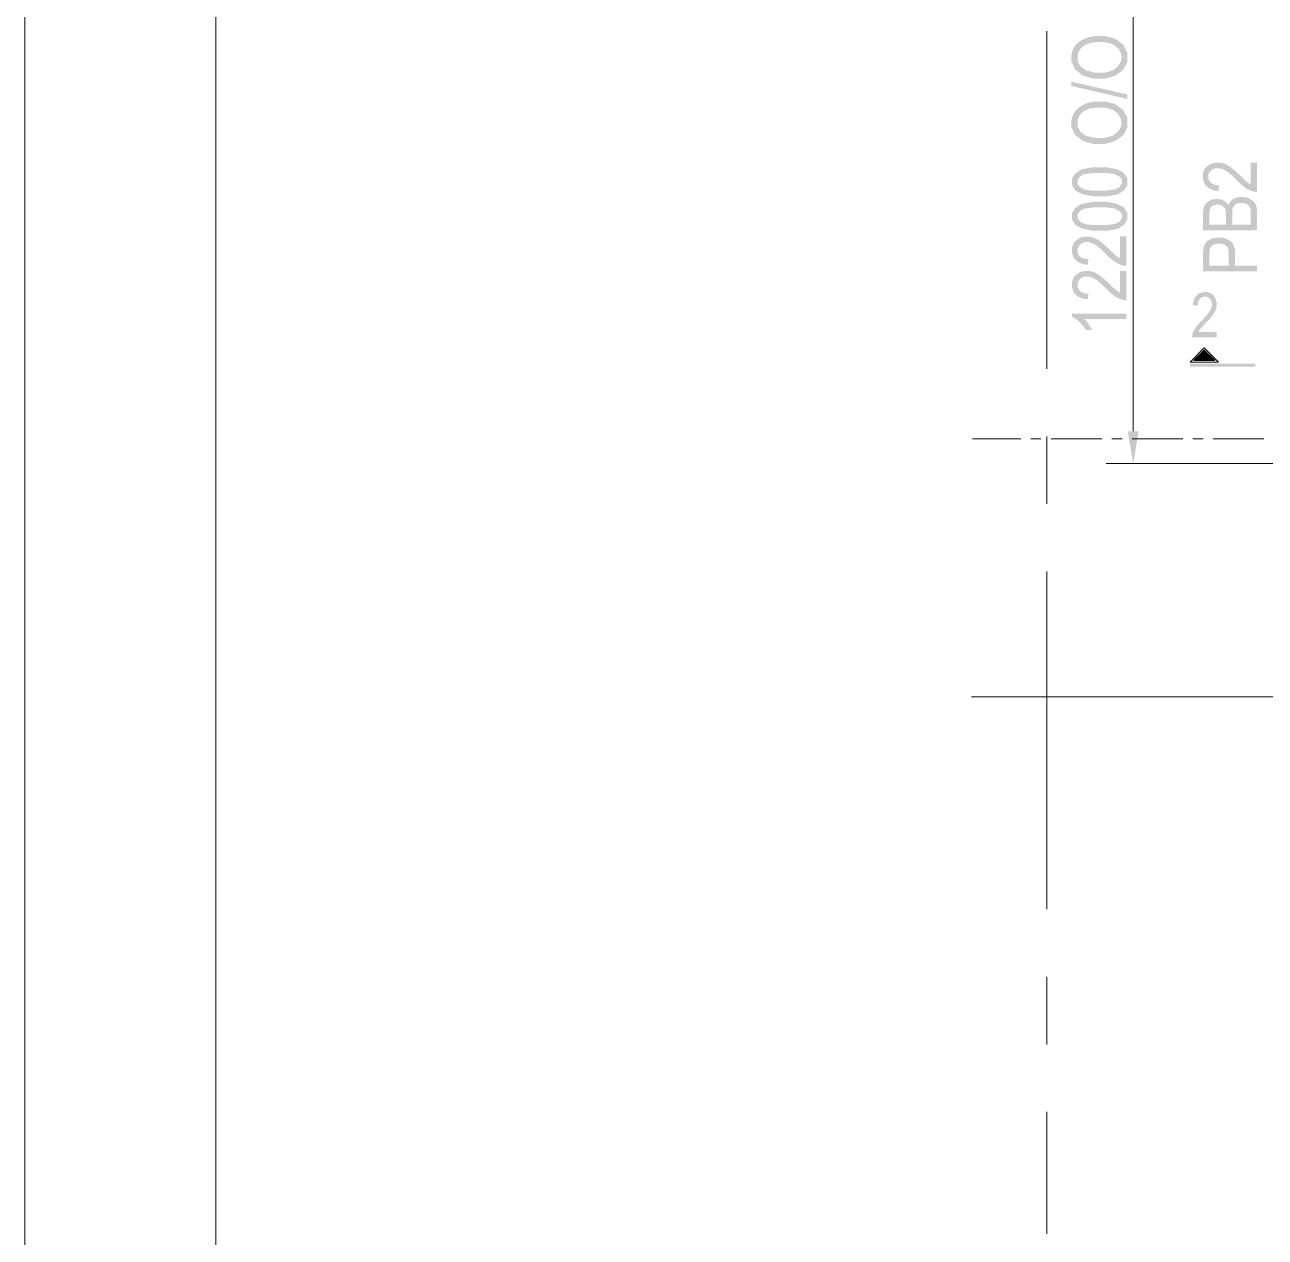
# Model space of a CAD drawing. Header units: millimetres. Extents: x 51.5 to 74.8, y 0.8 to 17.2.
# Drawn here: x 51.472 to 53.274, y 6.405 to 8.166 of the extents above; entities that cross this region are included whole.
import ezdxf

# ---------------------------------------------------------------- set-up
doc = ezdxf.new("R2010")
doc.units = ezdxf.units.MM
doc.layers.add('PDF_Geomertry', color=7, linetype='Continuous')
doc.layers.add('PDF_Solid Fills', color=7, linetype='Continuous')

msp = doc.modelspace()

# ---------------------------------------------------------------- hatches: boundary and pattern name
at = {"layer": 'PDF_Solid Fills', "transparency": 33554559}
h = msp.add_hatch(color=256, dxfattribs=at)
h.paths.add_polyline_path([(53.0338, 8.0877), (53.0238, 8.0877), (53.0084, 8.092), (53.003, 8.0965), (52.9976, 8.1009), (52.9923, 8.1119), (52.9923, 8.1186), (52.9923, 8.1227), (52.9947, 8.1305), (52.997, 8.1341), (52.9995, 8.1376), (53.0065, 8.1431), (53.0111, 8.1452), (53.0157, 8.1472), (53.0266, 8.1493), (53.0329, 8.1493), (53.0416, 8.1493), (53.0558, 8.1454), (53.0613, 8.1413), (53.0673, 8.137), (53.0734, 8.1255), (53.0734, 8.1184), (53.0734, 8.1113), (53.0672, 8.0999), (53.0611, 8.0955), (53.0554, 8.0916), (53.0418, 8.0877)])
h.paths.add_polyline_path([(53.034, 8.0963), (53.0412, 8.0963), (53.0526, 8.0997), (53.0565, 8.1029), (53.0605, 8.1061), (53.0645, 8.1138), (53.0645, 8.1184), (53.0645, 8.1231), (53.0605, 8.1311), (53.0565, 8.1343), (53.0525, 8.1373), (53.0405, 8.1405), (53.0327, 8.1405), (53.0276, 8.1405), (53.0186, 8.139), (53.0145, 8.1373), (53.0115, 8.1361), (53.0066, 8.1322), (53.0048, 8.1297), (53.003, 8.1272), (53.0011, 8.1216), (53.0011, 8.1186), (53.0011, 8.1137), (53.0051, 8.1058), (53.0091, 8.1027), (53.0132, 8.0995), (53.0257, 8.0963)])
h = msp.add_hatch(color=256, dxfattribs=at)
h.paths.add_polyline_path([(53.0338, 7.9927), (53.0238, 7.9927), (53.0084, 7.9972), (53.003, 8.0015), (52.9976, 8.0059), (52.9923, 8.0169), (52.9923, 8.0236), (52.9923, 8.0279), (52.9947, 8.0355), (52.997, 8.0391), (52.9995, 8.0426), (53.0065, 8.0481), (53.0111, 8.0502), (53.0157, 8.0522), (53.0266, 8.0543), (53.0329, 8.0543), (53.0416, 8.0543), (53.0558, 8.0504), (53.0613, 8.0463), (53.0673, 8.042), (53.0734, 8.0305), (53.0734, 8.0234), (53.0734, 8.0163), (53.0672, 8.0049), (53.0611, 8.0005), (53.0554, 7.9966), (53.0418, 7.9927)])
h.paths.add_polyline_path([(53.034, 8.0015), (53.0412, 8.0015), (53.0526, 8.0047), (53.0565, 8.0079), (53.0605, 8.0111), (53.0645, 8.0188), (53.0645, 8.0234), (53.0645, 8.0281), (53.0605, 8.0361), (53.0565, 8.0393), (53.0525, 8.0424), (53.0405, 8.0455), (53.0327, 8.0455), (53.0276, 8.0455), (53.0186, 8.044), (53.0145, 8.0423), (53.0115, 8.0411), (53.0066, 8.0372), (53.0048, 8.0347), (53.003, 8.0322), (53.0011, 8.0266), (53.0011, 8.0236), (53.0011, 8.0187), (53.0051, 8.0108), (53.0091, 8.0077), (53.0132, 8.0045), (53.0257, 8.0015)])
for points in [[(53.2526, 7.9656), (53.2619, 7.9656), (53.2619, 7.9231), (53.2591, 7.923), (53.2527, 7.9247), (53.2493, 7.9265), (53.2458, 7.9283), (53.2376, 7.9348), (53.2329, 7.9395), (53.2273, 7.9451), (53.2188, 7.9523), (53.2158, 7.9541), (53.2127, 7.9558), (53.2072, 7.9574), (53.2045, 7.9574), (53.2016, 7.9574), (53.1968, 7.9558), (53.1948, 7.954), (53.1929, 7.9523), (53.1911, 7.9479), (53.1911, 7.9454), (53.1911, 7.9426), (53.193, 7.938), (53.1951, 7.9363), (53.1972, 7.9345), (53.203, 7.9327), (53.2068, 7.9327), (53.2058, 7.9245), (53.2001, 7.9249), (53.1916, 7.9283), (53.1888, 7.9311), (53.1859, 7.9338), (53.1832, 7.9411), (53.1832, 7.9456), (53.1832, 7.9505), (53.1865, 7.958), (53.1897, 7.9605), (53.193, 7.963), (53.2007, 7.9656), (53.2048, 7.9656), (53.2086, 7.9656), (53.2158, 7.9636), (53.2193, 7.9616), (53.2226, 7.9597), (53.2318, 7.9522), (53.2376, 7.9466), (53.2412, 7.943), (53.2461, 7.9384), (53.2475, 7.9374), (53.2487, 7.9365), (53.2513, 7.9347), (53.2526, 7.9341)], [(53.0629, 7.8583), (53.072, 7.8583), (53.072, 7.8156), (53.0693, 7.8156), (53.063, 7.8173), (53.0595, 7.8191), (53.0561, 7.8209), (53.0477, 7.8274), (53.043, 7.8322), (53.0375, 7.8377), (53.029, 7.8449), (53.0259, 7.8466), (53.023, 7.8484), (53.0173, 7.8501), (53.0148, 7.8501), (53.0118, 7.8501), (53.0069, 7.8483), (53.005, 7.8466), (53.0032, 7.8448), (53.0012, 7.8405), (53.0012, 7.8379), (53.0012, 7.8352), (53.0033, 7.8306), (53.0052, 7.8288), (53.0073, 7.827), (53.0132, 7.8254), (53.017, 7.8254), (53.0159, 7.8172), (53.0104, 7.8176), (53.0018, 7.8208), (52.999, 7.8236), (52.9961, 7.8263), (52.9933, 7.8337), (52.9933, 7.8381), (52.9933, 7.8431), (52.9966, 7.8506), (53, 7.8531), (53.0033, 7.8556), (53.0108, 7.8581), (53.015, 7.8581), (53.0187, 7.8581), (53.0259, 7.8562), (53.0294, 7.8543), (53.0327, 7.8522), (53.042, 7.8447), (53.0477, 7.8391), (53.0513, 7.8356), (53.0562, 7.8311), (53.0576, 7.8299), (53.0588, 7.829), (53.0615, 7.8273), (53.0629, 7.8266)], [(53.0629, 7.8081), (53.072, 7.8081), (53.072, 7.7656), (53.0693, 7.7655), (53.063, 7.7672), (53.0595, 7.769), (53.0561, 7.7708), (53.0477, 7.7773), (53.043, 7.782), (53.0375, 7.7876), (53.029, 7.7949), (53.0259, 7.7966), (53.023, 7.7983), (53.0173, 7.8001), (53.0148, 7.8001), (53.0118, 7.8001), (53.0069, 7.7983), (53.005, 7.7965), (53.0032, 7.7948), (53.0012, 7.7905), (53.0012, 7.7879), (53.0012, 7.7851), (53.0033, 7.7806), (53.0052, 7.7788), (53.0073, 7.777), (53.0132, 7.7752), (53.017, 7.7752), (53.0159, 7.7672), (53.0104, 7.7676), (53.0018, 7.7708), (52.999, 7.7736), (52.9961, 7.7763), (52.9933, 7.7836), (52.9933, 7.7881), (52.9933, 7.793), (52.9966, 7.8005), (53, 7.803), (53.0033, 7.8056), (53.0108, 7.8081), (53.015, 7.8081), (53.0187, 7.8081), (53.0259, 7.8062), (53.0294, 7.8041), (53.0327, 7.8022), (53.042, 7.7947), (53.0477, 7.7891), (53.0513, 7.7855), (53.0562, 7.7811), (53.0576, 7.7799), (53.0588, 7.779), (53.0615, 7.7773), (53.0629, 7.7766)], [(53.203, 7.7195), (53.203, 7.7118), (53.1676, 7.7118), (53.1675, 7.7141), (53.169, 7.7194), (53.1704, 7.7223), (53.1719, 7.7252), (53.1773, 7.732), (53.1813, 7.7359), (53.1859, 7.7406), (53.1919, 7.7477), (53.1934, 7.7502), (53.1948, 7.7527), (53.1962, 7.7574), (53.1962, 7.7595), (53.1962, 7.762), (53.1948, 7.7661), (53.1933, 7.7677), (53.1919, 7.7693), (53.1883, 7.7708), (53.1861, 7.7708), (53.1838, 7.7708), (53.1801, 7.7691), (53.1786, 7.7674), (53.177, 7.7658), (53.1757, 7.7609), (53.1757, 7.7577), (53.1688, 7.7586), (53.1691, 7.7633), (53.1719, 7.7704), (53.1741, 7.7727), (53.1765, 7.7751), (53.1826, 7.7774), (53.1863, 7.7774), (53.1904, 7.7774), (53.1966, 7.7747), (53.1987, 7.7719), (53.2009, 7.7691), (53.203, 7.7629), (53.203, 7.7594), (53.203, 7.7562), (53.2013, 7.7502), (53.1997, 7.7474), (53.198, 7.7445), (53.1918, 7.7369), (53.1872, 7.7322), (53.1843, 7.7291), (53.1804, 7.7249), (53.1795, 7.7238), (53.1787, 7.7229), (53.1773, 7.7206), (53.1768, 7.7195)], [(53.072, 7.7463), (53.072, 7.7384), (53.0107, 7.7384), (53.0123, 7.737), (53.0155, 7.7333), (53.0172, 7.7311), (53.0188, 7.7287), (53.0213, 7.7245), (53.0223, 7.7226), (53.0129, 7.7226), (53.0111, 7.7258), (53.0065, 7.7316), (53.0038, 7.7341), (53.0011, 7.7366), (52.9958, 7.7401), (52.9933, 7.7412), (52.9933, 7.7463)]]:
    msp.add_hatch(color=256, dxfattribs=at).paths.add_polyline_path(points)
h = msp.add_hatch(color=256, dxfattribs=at)
h.paths.add_polyline_path([(53.0334, 7.9166), (53.0234, 7.9166), (53.0086, 7.9193), (53.0034, 7.922), (52.9983, 7.9247), (52.9933, 7.9324), (52.9933, 7.9377), (52.9933, 7.9423), (52.9975, 7.9495), (53.0015, 7.9522), (53.0065, 7.9555), (53.0225, 7.9587), (53.0334, 7.9587), (53.0432, 7.9587), (53.0582, 7.9561), (53.0632, 7.9534), (53.0683, 7.9506), (53.0734, 7.9429), (53.0734, 7.9376), (53.0734, 7.933), (53.069, 7.9255), (53.0644, 7.9224), (53.06, 7.9195), (53.0444, 7.9166)])
h.paths.add_polyline_path([(53.0333, 7.9247), (53.0429, 7.9247), (53.0557, 7.9266), (53.059, 7.9284), (53.0622, 7.9302), (53.0655, 7.9349), (53.0655, 7.9379), (53.0655, 7.9405), (53.0622, 7.9451), (53.0588, 7.9469), (53.0557, 7.9487), (53.0429, 7.9506), (53.0333, 7.9506), (53.0237, 7.9506), (53.0109, 7.9487), (53.0077, 7.9469), (53.0044, 7.9451), (53.0012, 7.9402), (53.0012, 7.9373), (53.0012, 7.9347), (53.0045, 7.9302), (53.0077, 7.9284), (53.0111, 7.9265), (53.0238, 7.9247)])
h = msp.add_hatch(color=256, dxfattribs=at)
h.paths.add_polyline_path([(53.0334, 7.8666), (53.0234, 7.8666), (53.0086, 7.8693), (53.0034, 7.8719), (52.9983, 7.8745), (52.9933, 7.8824), (52.9933, 7.8876), (52.9933, 7.8923), (52.9975, 7.8995), (53.0015, 7.9022), (53.0065, 7.9054), (53.0225, 7.9086), (53.0334, 7.9086), (53.0432, 7.9086), (53.0582, 7.9059), (53.0632, 7.9033), (53.0683, 7.9006), (53.0734, 7.8927), (53.0734, 7.8876), (53.0734, 7.8829), (53.069, 7.8754), (53.0644, 7.8724), (53.06, 7.8695), (53.0444, 7.8666)])
h.paths.add_polyline_path([(53.0333, 7.8747), (53.0429, 7.8747), (53.0557, 7.8765), (53.059, 7.8784), (53.0622, 7.8802), (53.0655, 7.8849), (53.0655, 7.8877), (53.0655, 7.8905), (53.0622, 7.8951), (53.0588, 7.8969), (53.0557, 7.8987), (53.0429, 7.9005), (53.0333, 7.9005), (53.0237, 7.9005), (53.0109, 7.8987), (53.0077, 7.8969), (53.0044, 7.8949), (53.0012, 7.8902), (53.0012, 7.8873), (53.0012, 7.8847), (53.0045, 7.8801), (53.0077, 7.8783), (53.0111, 7.8765), (53.0238, 7.8747)])
h = msp.add_hatch(color=256, dxfattribs=at)
h.paths.add_polyline_path([(53.2619, 7.8672), (53.1834, 7.8672), (53.1834, 7.8913), (53.1834, 7.8949), (53.1845, 7.9008), (53.1857, 7.903), (53.1868, 7.9051), (53.1904, 7.9086), (53.1927, 7.9099), (53.1952, 7.9113), (53.2005, 7.9127), (53.2034, 7.9127), (53.2062, 7.9127), (53.2111, 7.9116), (53.2132, 7.9104), (53.2154, 7.9093), (53.2188, 7.9059), (53.2201, 7.9037), (53.2212, 7.9065), (53.2247, 7.9109), (53.227, 7.9124), (53.2295, 7.9141), (53.2355, 7.9156), (53.2391, 7.9156), (53.2427, 7.9156), (53.249, 7.9143), (53.2516, 7.9127), (53.2544, 7.9113), (53.2583, 7.9074), (53.2595, 7.9049), (53.2607, 7.9026), (53.2619, 7.8959), (53.2619, 7.8916)])
h.paths.add_polyline_path([(53.2526, 7.8756), (53.2526, 7.8918), (53.2526, 7.8944), (53.2522, 7.8983), (53.2516, 7.8995), (53.2509, 7.9013), (53.2487, 7.9041), (53.247, 7.9051), (53.2455, 7.9061), (53.2415, 7.907), (53.2391, 7.907), (53.2369, 7.907), (53.2332, 7.9061), (53.2316, 7.9052), (53.2301, 7.9043), (53.2279, 7.9018), (53.227, 7.9002), (53.2263, 7.8987), (53.2257, 7.8938), (53.2257, 7.8905), (53.2257, 7.8756)])
h.paths.add_polyline_path([(53.2165, 7.8756), (53.2165, 7.8897), (53.2165, 7.8923), (53.2161, 7.8962), (53.2157, 7.8974), (53.2151, 7.8991), (53.2132, 7.9016), (53.2119, 7.9026), (53.2105, 7.9034), (53.2069, 7.9043), (53.2047, 7.9043), (53.2026, 7.9043), (53.199, 7.9036), (53.1976, 7.9027), (53.1962, 7.9019), (53.1943, 7.8997), (53.1937, 7.8983), (53.1933, 7.897), (53.1927, 7.892), (53.1927, 7.8886), (53.1927, 7.8756)])
h = msp.add_hatch(color=256, dxfattribs=at)
h.paths.add_polyline_path([(53.2619, 7.8074), (53.1834, 7.8074), (53.1834, 7.8318), (53.1834, 7.8359), (53.1841, 7.8423), (53.185, 7.8444), (53.1859, 7.8472), (53.1897, 7.8516), (53.1925, 7.8533), (53.1952, 7.8549), (53.202, 7.8566), (53.2061, 7.8566), (53.2113, 7.8566), (53.22, 7.8538), (53.2233, 7.8512), (53.2266, 7.8484), (53.23, 7.8391), (53.23, 7.8324), (53.23, 7.8159), (53.2619, 7.8159)])
h.paths.add_polyline_path([(53.2208, 7.8159), (53.2208, 7.8326), (53.2208, 7.8366), (53.219, 7.8423), (53.2172, 7.8441), (53.2154, 7.8461), (53.2101, 7.8479), (53.2065, 7.8479), (53.2041, 7.8479), (53.2001, 7.8469), (53.1984, 7.8461), (53.1968, 7.8451), (53.1945, 7.843), (53.194, 7.8416), (53.1933, 7.8404), (53.1927, 7.8358), (53.1927, 7.8324), (53.1927, 7.8159)])

# ---------------------------------------------------------------- linework, layer by layer
at = {"layer": 'PDF_Geomertry', "lineweight": 0}
for points in [[(51.4723, 0.7526), (74.7593, 0.7526), (74.7593, 17.2198), (51.4723, 17.2198), (51.4723, 0.7526)], [(51.7495, 1.0298), (74.482, 1.0298), (74.482, 16.9426), (51.7495, 16.9426), (51.7495, 1.0298)], [(53.17, 7.6781), (53.2005, 7.6781), (53.1852, 7.6933)]]:
    msp.add_lwpolyline(points, close=True, dxfattribs=at)
for points in [[(53.0819, 9.0772), (53.0819, 7.5754)], [(52.9566, 7.6659), (52.9566, 8.1565)], [(53.1645, 7.6759), (53.1852, 7.6963), (53.2059, 7.6759), (53.1645, 7.6759), (53.2059, 7.6759)], [(52.9566, 7.4697), (52.9566, 7.5677)], [(52.9186, 7.5645), (52.8487, 7.5645)], [(52.948, 7.5645), (52.9333, 7.5645)], [(53.0362, 7.5645), (52.9627, 7.5645)], [(53.0657, 7.5645), (53.0509, 7.5645)], [(53.154, 7.5645), (53.0804, 7.5645)], [(53.1834, 7.5645), (53.1687, 7.5645)], [(53.2718, 7.5645), (53.1982, 7.5645)], [(53.2861, 7.5283), (53.0427, 7.5283)], [(53.0819, 7.5283), (53.0819, 7.5283)], [(52.9566, 6.8811), (52.9566, 7.3716)], [(53.3375, 7.1895), (52.8473, 7.1895)], [(52.9566, 6.6848), (52.9566, 6.7829)], [(52.9566, 6.4098), (52.9566, 6.5868)]]:
    msp.add_lwpolyline(points, dxfattribs=at)
at = {"layer": 'PDF_Solid Fills', "transparency": 33554559}
for points in [[(53.0734, 8.0581), (52.9923, 8.0768), (53.0734, 8.0645), (52.9923, 8.0831)], [(53.1852, 7.6781), (53.17, 7.6781), (53.1852, 7.6781), (53.1852, 7.6933)], [(53.1852, 7.6781), (53.1852, 7.6933), (53.1852, 7.6781), (53.2005, 7.6781)], [(53.2595, 7.6737), (53.2595, 7.6693), (53.1645, 7.6737), (53.1645, 7.6693)], [(53.0741, 7.5754), (53.0898, 7.5754), (53.0819, 7.5283)]]:
    msp.add_solid(points, dxfattribs=at)

doc.saveas('drawing.dxf')
